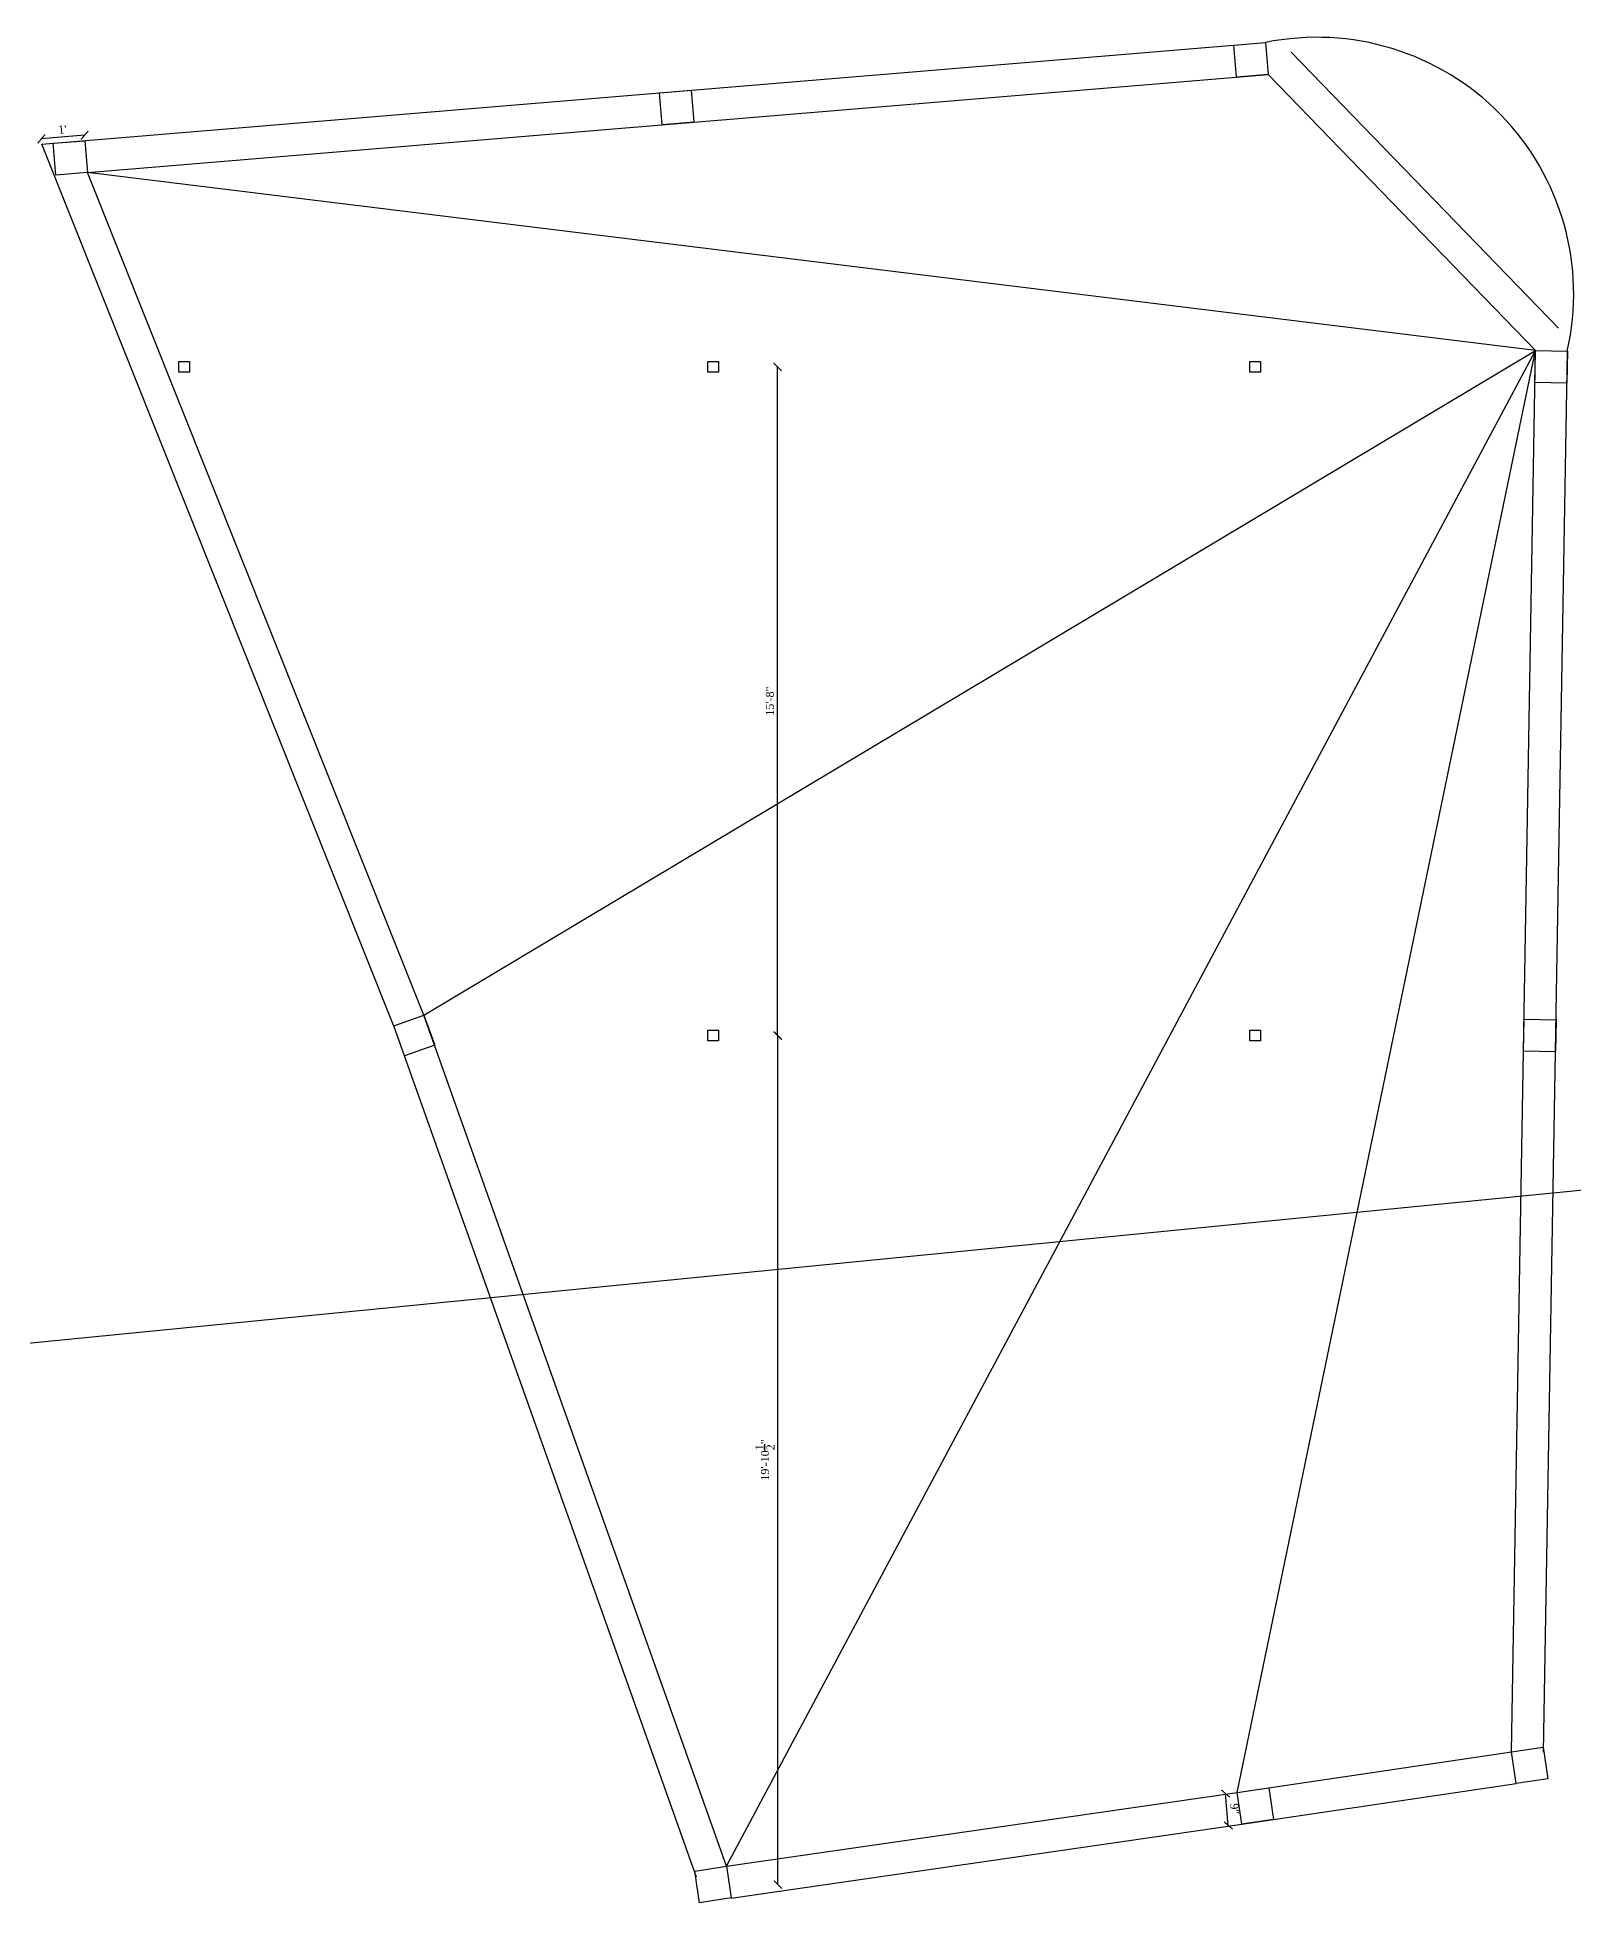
# Model space of a CAD drawing. Header units: inches. Extents: x 62067 to 68611, y -6056 to -4501.
# Drawn here: x 62067 to 62499, y -5051 to -4526 of the extents above; entities that cross this region are included whole.
import ezdxf

# ---------------------------------------------------------------- set-up
doc = ezdxf.new("R2010")
doc.units = ezdxf.units.IN
doc.header["$MEASUREMENT"] = 0
doc.layers.add('ELEVATION', color=6, linetype='Continuous', lineweight=30)
doc.styles.get("Standard").update_dxf_attribs({"font": 'times.ttf'})
doc.dimstyles.get("Standard").update_dxf_attribs({"dimtxt": 2.25, "dimasz": 2.25, "dimexe": 0.18, "dimexo": 0.0625, "dimgap": 1, "dimtad": 1, "dimdec": 1, "dimzin": 0, "dimdsep": 46, "dimlunit": 4, "dimtxsty": 'Standard', "dimblk": 'ARCHTICK', "dimcen": 0.09, "dimse1": 1, "dimse2": 1, "dimadec": 0, "dimazin": 0, "dimtfac": 1, "dimtdec": 1, "dimtofl": 0, "dimtmove": 0, "dimatfit": 3, "dimldrblk": 'ARCHTICK', "dimfxl": 1, "dimtolj": 1, "dimtzin": 0, "dimarcsym": 0})

# ---------------------------------------------------------------- blocks, each defined once
blk = doc.blocks.new('_ArchTick')
at = {"color": 0, "linetype": 'ByBlock', "const_width": 0.15}
blk.add_lwpolyline([(-0.5, -0.5), (0.5, 0.5)], dxfattribs=at)
blk = doc.blocks.new('*D652')
at = {"layer": 'Defpoints', "color": 0, "transparency": 16777216}
for p in [(62401.36, -5019.94), (62404.57, -5019.67), (62405.9, -5028.57)]:
    blk.add_point(p, dxfattribs=at)
at = {"layer": 'ELEVATION', "color": 0, "lineweight": -2, "transparency": 16777216}
blk.add_line((62402.1, -5028.89), (62401.36, -5019.94), dxfattribs=at)
at = {"layer": 'ELEVATION', "color": 0, "lineweight": -2, "transparency": 16777216, "xscale": 2.25, "yscale": 2.25, "zscale": 2.25}
for p, rotation in [((62401.36, -5019.94), 94.75431345242), ((62402.1, -5028.89), 274.75431345242)]:
    blk.add_blockref('_ArchTick', p, dxfattribs=dict(at, rotation=rotation))
at = {"layer": 'ELEVATION', "color": 0, "transparency": 16777216, "insert": (62403.87, -5024.23), "char_height": 2.25, "attachment_point": 5, "rotation": 274.7543}
blk.add_mtext('\\A1;9"', dxfattribs=at)
blk = doc.blocks.new('*D653')
at = {"layer": 'Defpoints', "color": 0, "transparency": 16777216}
for p in [(62068.49, -4554.73), (62068.62, -4556.25), (62080.74, -4555.25)]:
    blk.add_point(p, dxfattribs=at)
at = {"layer": 'ELEVATION', "color": 0, "lineweight": -2, "transparency": 16777216}
blk.add_line((62080.62, -4553.72), (62068.49, -4554.73), dxfattribs=at)
at = {"layer": 'ELEVATION', "color": 0, "lineweight": -2, "transparency": 16777216, "xscale": 2.25, "yscale": 2.25, "zscale": 2.25}
for p, rotation in [((62068.49, -4554.73), 184.7543134524039), ((62080.62, -4553.72), 4.754313452403922)]:
    blk.add_blockref('_ArchTick', p, dxfattribs=dict(at, rotation=rotation))
at = {"layer": 'ELEVATION', "color": 0, "transparency": 16777216, "insert": (62074.38, -4552.1), "char_height": 2.25, "attachment_point": 5, "rotation": 4.7543}
blk.add_mtext("\\A1;1'", dxfattribs=at)
blk = doc.blocks.new('*D654')
at = {"layer": 'Defpoints', "color": 0, "transparency": 16777216}
for p in [(62257.27, -4806.8), (62275.51, -4806.8), (62257.27, -5045.5)]:
    blk.add_point(p, dxfattribs=at)
at = {"layer": 'ELEVATION', "color": 0, "lineweight": -2, "transparency": 16777216}
blk.add_line((62275.51, -5045.5), (62275.51, -4806.8), dxfattribs=at)
at = {"layer": 'ELEVATION', "color": 0, "lineweight": -2, "transparency": 16777216, "xscale": 2.25, "yscale": 2.25, "zscale": 2.25}
for p, rotation in [((62275.51, -4806.8), 90), ((62275.51, -5045.5), 270)]:
    blk.add_blockref('_ArchTick', p, dxfattribs=dict(at, rotation=rotation))
at = {"layer": 'ELEVATION', "color": 0, "transparency": 16777216, "insert": (62271.87, -4926.15), "char_height": 2.25, "attachment_point": 5, "rotation": 90}
blk.add_mtext('\\A1;19\'-10{\\H1x;\\S1/2;}"', dxfattribs=at)
blk = doc.blocks.new('*D655')
at = {"layer": 'Defpoints', "color": 0, "transparency": 16777216}
for p in [(62257.27, -4618.82), (62275.41, -4618.82), (62257.27, -4806.8)]:
    blk.add_point(p, dxfattribs=at)
at = {"layer": 'ELEVATION', "color": 0, "lineweight": -2, "transparency": 16777216}
blk.add_line((62275.41, -4806.8), (62275.41, -4618.82), dxfattribs=at)
at = {"layer": 'ELEVATION', "color": 0, "lineweight": -2, "transparency": 16777216, "xscale": 2.25, "yscale": 2.25, "zscale": 2.25}
for p, rotation in [((62275.41, -4618.82), 90), ((62275.41, -4806.8), 270)]:
    blk.add_blockref('_ArchTick', p, dxfattribs=dict(at, rotation=rotation))
at = {"layer": 'ELEVATION', "color": 0, "transparency": 16777216, "insert": (62273.27, -4712.81), "char_height": 2.25, "attachment_point": 5, "rotation": 90}
blk.add_mtext('\\A1;15\'-8"', dxfattribs=at)

msp = doc.modelspace()

# ---------------------------------------------------------------- linework, layer by layer
at = {"layer": 'ELEVATION'}
for p, q in [((62068.62, -4556.25), (62412.6, -4527.65)), ((62419.81, -4530.36), (62494.89, -4607.99)), ((62081.49, -4564.22), (62413.34, -4536.62)), ((62413.34, -4536.62), (62488.42, -4614.25)), ((62167.59, -4804.23), (62068.62, -4556.25)), ((62488.42, -4614.25), (62081.49, -4564.22)), ((62176.01, -4801.05), (62081.49, -4564.22)), ((62176.01, -4801.05), (62488.42, -4614.25)), ((62261.06, -5040.39), (62488.42, -4614.25)), ((62404.57, -5019.67), (62488.42, -4614.25)), ((62481.72, -5008.19), (62488.42, -4614.25)), ((62490.72, -5008.34), (62497.42, -4614.4)), ((62261.06, -5040.39), (62176.01, -4801.05)), ((62252.58, -5043.4), (62170.55, -4812.54)), ((62404.57, -5019.67), (62481.72, -5008.19)), ((62405.9, -5028.57), (62483.05, -5017.09)), ((62261.06, -5040.39), (62404.57, -5019.67)), ((62262.35, -5049.3), (62405.9, -5028.57))]:
    msp.add_line(p, q, dxfattribs=at)
msp.add_xline((65550.3, -4549.67), (0.9951761, 0.0981049), dxfattribs=at)
for points in [[(62403.63, -4528.39), (62412.6, -4527.65), (62413.34, -4536.62), (62404.37, -4537.36)], [(62242.19, -4541.82), (62251.15, -4541.07), (62251.9, -4550.04), (62242.93, -4550.79)], [(62071.77, -4555.99), (62080.74, -4555.25), (62081.49, -4564.22), (62072.52, -4564.96)], [(62488.42, -4614.25), (62497.42, -4614.4), (62497.27, -4623.4), (62488.27, -4623.25)], [(62107.11, -4617.32), (62110.11, -4617.32), (62110.11, -4620.32), (62107.11, -4620.32)], [(62255.77, -4617.32), (62258.77, -4617.32), (62258.77, -4620.32), (62255.77, -4620.32)], [(62408.19, -4617.32), (62411.19, -4617.32), (62411.19, -4620.32), (62408.19, -4620.32)], [(62167.53, -4804.06), (62176.01, -4801.05), (62179.03, -4809.53), (62170.55, -4812.54)], [(62485.23, -4802.22), (62494.23, -4802.37), (62494.07, -4811.37), (62485.07, -4811.22)], [(62255.77, -4805.3), (62258.77, -4805.3), (62258.77, -4808.3), (62255.77, -4808.3)], [(62408.19, -4805.3), (62411.19, -4805.3), (62411.19, -4808.3), (62408.19, -4808.3)], [(62481.72, -5008.19), (62490.63, -5006.87), (62491.95, -5015.77), (62483.05, -5017.09)], [(62404.57, -5019.67), (62413.48, -5018.34), (62414.8, -5027.25), (62405.9, -5028.57)], [(62252.16, -5041.71), (62261.06, -5040.39), (62262.39, -5049.29), (62253.48, -5050.61)]]:
    msp.add_lwpolyline(points, close=True, dxfattribs=at)
msp.add_arc((62427.05, -4598.32), 72.14, 347.1241, 101.5585, dxfattribs=at)

# ---------------------------------------------------------------- dimensions: what is measured, and where the dimension line sits
for base, p1, p2, angle, picture, middle in [((62068.49, -4554.73), (62080.74, -4555.25), (62068.62, -4556.25), 4.7543, '*D653', (62074.38, -4552.1)), ((62275.41, -4618.82), (62257.27, -4806.8), (62257.27, -4618.82), 90, '*D655', (62273.27, -4712.81)), ((62275.51, -4806.8), (62257.27, -5045.5), (62257.27, -4806.8), 90, '*D654', (62271.87, -4926.15)), ((62401.36, -5019.94), (62405.9, -5028.57), (62404.57, -5019.67), 94.7543, '*D652', (62403.87, -5024.23))]:
    dim = msp.add_linear_dim(base=base, p1=p1, p2=p2, angle=angle, dimstyle='Standard', dxfattribs=at)
    dim.commit()
    dim.dimension.update_dxf_attribs({"geometry": picture, "text_midpoint": middle})

doc.saveas('drawing.dxf')
